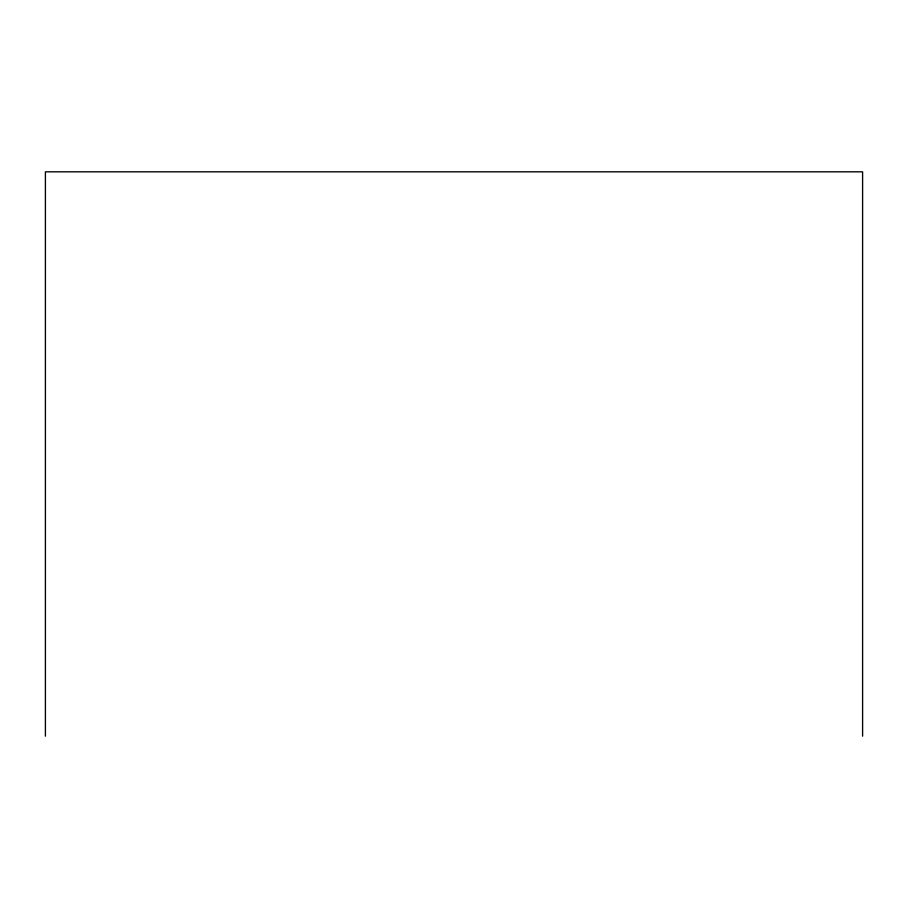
<?xml version="1.0" encoding="UTF-8"?>
<svg xmlns="http://www.w3.org/2000/svg" width="908" height="908" viewBox="0 0 908 908"><rect width="100%" height="100%" fill="white"/><g stroke="black" fill="none" stroke-linecap="round" stroke-linejoin="round"><path stroke-width="1.36" d="M862.6 736.172L862.6 171.828L45.4 171.828L45.4 736.172"/></g></svg>
